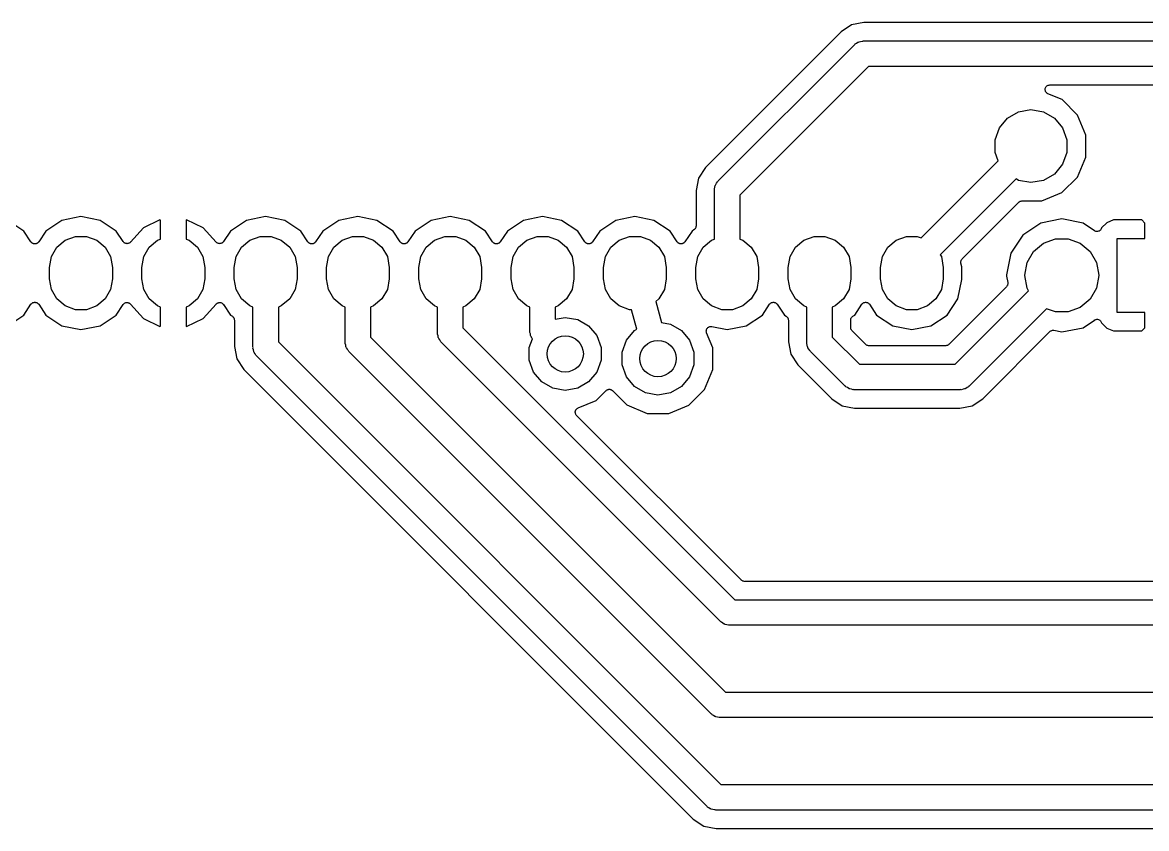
# Model space of a CAD drawing. Extents: x 1.5 to 87.9, y 2 to 70.8.
# Drawn here: x 33.12 to 64.05, y 30.79 to 52.95 of the extents above; entities that cross this region are included whole.
import ezdxf

# ---------------------------------------------------------------- set-up
doc = ezdxf.new("R2010")
doc.units = 0
doc.header["$MEASUREMENT"] = 0
doc.layers.add('BLACK', color=7, linetype='CONTINUOUS')

msp = doc.modelspace()

# ---------------------------------------------------------------- linework, layer by layer
at = {"layer": 'Black'}
for p, q in [((55.9336, 52.8858), (55.6455, 52.6933)), ((56.2735, 52.9534), (55.9336, 52.8858)), ((64.235, 52.9534), (56.2735, 52.9534)), ((55.6455, 52.6933), (51.9166, 48.9644)), ((52.267, 48.5964), (56.0135, 52.3429)), ((56.0135, 52.3429), (56.0261, 52.3517)), ((56.0261, 52.3517), (56.036, 52.3635)), ((56.036, 52.3635), (56.0756, 52.3864)), ((56.0756, 52.3864), (56.1131, 52.4126)), ((56.1131, 52.4126), (56.128, 52.4166)), ((56.128, 52.4166), (56.1413, 52.4243)), ((56.1413, 52.4243), (56.1863, 52.4322)), ((56.1863, 52.4322), (56.2305, 52.4441)), ((56.2305, 52.4441), (56.2458, 52.4427)), ((56.2458, 52.4427), (56.261, 52.4454)), ((56.261, 52.4454), (64.498, 52.4454)), ((56.406, 51.7454), (52.8645, 48.2039)), ((64.643, 51.7454), (56.406, 51.7454)), ((61.2625, 51.0939), (61.2633, 51.1132)), ((61.2633, 51.0912), (61.2625, 51.0939)), ((61.2633, 51.1325), (61.2643, 51.1351)), ((61.2633, 51.1132), (61.2633, 51.1325)), ((61.2633, 51.0883), (61.2633, 51.0912)), ((61.2699, 51.0702), (61.2633, 51.0883)), ((61.2643, 51.1351), (61.2644, 51.138)), ((61.2644, 51.138), (61.2718, 51.1558)), ((61.2757, 51.0519), (61.2699, 51.0702)), ((61.2718, 51.1558), (61.2784, 51.1739)), ((61.2774, 51.0496), (61.2757, 51.0519)), ((61.2784, 51.0469), (61.2774, 51.0496)), ((61.2784, 51.1739), (61.2802, 51.1761)), ((61.2908, 51.0321), (61.2784, 51.0469)), ((61.2802, 51.1761), (61.2813, 51.1787)), ((61.2813, 51.1787), (61.2944, 51.1929)), ((61.3025, 51.0168), (61.2908, 51.0321)), ((61.2944, 51.1929), (61.3068, 51.2077)), ((61.3068, 51.2077), (61.3092, 51.2091)), ((61.3092, 51.2091), (61.3112, 51.2112)), ((61.3112, 51.2112), (61.3283, 51.2201)), ((61.3283, 51.2201), (61.345, 51.2297)), ((61.345, 51.2297), (61.3478, 51.2302)), ((61.3478, 51.2302), (61.3503, 51.2316)), ((61.3503, 51.2316), (61.3694, 51.2341)), ((61.3694, 51.2341), (61.3884, 51.2374)), ((61.3884, 51.2374), (64.6305, 51.2374)), ((61.3049, 51.0153), (61.3025, 51.0168)), ((61.3068, 51.0131), (61.3049, 51.0153)), ((61.3235, 51.0035), (61.3068, 51.0131)), ((61.3397, 50.9931), (61.3235, 51.0035)), ((61.7261, 50.8326), (61.3397, 50.9931)), ((62.1498, 50.4082), (61.7261, 50.8326)), ((60.2262, 50.324), (60.5279, 50.4982)), ((60.5279, 50.4982), (60.8711, 50.5587)), ((60.8711, 50.5587), (61.2143, 50.4982)), ((61.2143, 50.4982), (61.516, 50.324)), ((60.0022, 50.0571), (60.2262, 50.324)), ((61.516, 50.324), (61.74, 50.0571)), ((62.3789, 49.8539), (62.1498, 50.4082)), ((59.883, 49.7296), (60.0022, 50.0571)), ((61.74, 50.0571), (61.8592, 49.7296)), ((62.3783, 49.2542), (62.3789, 49.8539)), ((59.883, 49.3812), (59.883, 49.7296)), ((61.8592, 49.7296), (61.8592, 49.3812)), ((59.9681, 49.1474), (59.883, 49.3812)), ((61.8592, 49.3812), (61.74, 49.0537)), ((62.1483, 48.7004), (62.3783, 49.2542)), ((51.9166, 48.9644), (51.7241, 48.6763)), ((57.8514, 47.0307), (59.9681, 49.1474)), ((61.74, 49.0537), (61.516, 48.7868)), ((51.7241, 48.6763), (51.6565, 48.3364)), ((52.2235, 48.5343), (52.2464, 48.5739)), ((52.2464, 48.5739), (52.2582, 48.5838)), ((52.2582, 48.5838), (52.267, 48.5964)), ((60.4616, 48.6509), (58.3764, 46.5658)), ((60.5279, 48.6126), (60.4616, 48.6509)), ((60.8711, 48.5521), (60.5279, 48.6126)), ((61.2143, 48.6126), (60.8711, 48.5521)), ((61.516, 48.7868), (61.2143, 48.6126)), ((61.7239, 48.2767), (62.1483, 48.7004)), ((51.6565, 48.3364), (51.6565, 47.3572)), ((52.1645, 48.3489), (52.1672, 48.3641)), ((52.1645, 46.9969), (52.1645, 48.3489)), ((52.1658, 48.3794), (52.1777, 48.4236)), ((52.1672, 48.3641), (52.1658, 48.3794)), ((52.1777, 48.4236), (52.1856, 48.4686)), ((52.1856, 48.4686), (52.1933, 48.4819)), ((52.1933, 48.4819), (52.1973, 48.4968)), ((52.1973, 48.4968), (52.2235, 48.5343)), ((61.1696, 48.0476), (61.7239, 48.2767)), ((52.8645, 48.2039), (52.8645, 46.9969)), ((58.9806, 46.4515), (60.54, 48.0109)), ((60.54, 48.0109), (60.5446, 48.0142)), ((60.5446, 48.0142), (60.5483, 48.0185)), ((60.5483, 48.0185), (60.5626, 48.0267)), ((60.5626, 48.0267), (60.5761, 48.0362)), ((60.5761, 48.0362), (60.5816, 48.0377)), ((60.5816, 48.0377), (60.5865, 48.0405)), ((60.5865, 48.0405), (60.6028, 48.0434)), ((60.6028, 48.0434), (60.6187, 48.0476)), ((60.6187, 48.0476), (60.6244, 48.0471)), ((60.6244, 48.0471), (60.6299, 48.0481)), ((60.6299, 48.0481), (61.1696, 48.0476)), ((33.1626, 47.2158), (32.7184, 47.5125)), ((34.2106, 47.5125), (33.7664, 47.2158)), ((34.7345, 47.6168), (34.2106, 47.5125)), ((35.2584, 47.5125), (34.7345, 47.6168)), ((35.7026, 47.2158), (35.2584, 47.5125)), ((36.9083, 47.5308), (36.4503, 47.3102)), ((36.9245, 47.5223), (36.9083, 47.5308)), ((36.9245, 46.9969), (36.9245, 47.5223)), ((37.6407, 47.5308), (37.6245, 47.5223)), ((37.6245, 47.5223), (37.6245, 46.9969)), ((38.0987, 47.3102), (37.6407, 47.5308)), ((39.2906, 47.5125), (38.8464, 47.2158)), ((39.8145, 47.6168), (39.2906, 47.5125)), ((40.3384, 47.5125), (39.8145, 47.6168)), ((40.7826, 47.2158), (40.3384, 47.5125)), ((41.8306, 47.5125), (41.3864, 47.2158)), ((42.3545, 47.6168), (41.8306, 47.5125)), ((42.8784, 47.5125), (42.3545, 47.6168)), ((43.3226, 47.2158), (42.8784, 47.5125)), ((44.3706, 47.5125), (43.9264, 47.2158)), ((44.8945, 47.6168), (44.3706, 47.5125)), ((45.4184, 47.5125), (44.8945, 47.6168)), ((45.8626, 47.2158), (45.4184, 47.5125)), ((46.9106, 47.5125), (46.4664, 47.2158)), ((47.4345, 47.6168), (46.9106, 47.5125)), ((47.9584, 47.5125), (47.4345, 47.6168)), ((48.4026, 47.2158), (47.9584, 47.5125)), ((49.4506, 47.5125), (49.0064, 47.2158)), ((49.9745, 47.6168), (49.4506, 47.5125)), ((50.4984, 47.5125), (49.9745, 47.6168)), ((50.9426, 47.2158), (50.4984, 47.5125)), ((51.6514, 47.3217), (51.6496, 47.3179)), ((51.6534, 47.3395), (51.6514, 47.3217)), ((51.6565, 47.3572), (51.6534, 47.3395)), ((61.1397, 47.4374), (60.6461, 47.1076)), ((61.722, 47.5533), (61.1397, 47.4374)), ((62.3043, 47.4374), (61.722, 47.5533)), ((62.6194, 47.2268), (62.3043, 47.4374)), ((62.9582, 47.4461), (62.8153, 47.3032)), ((63.145, 47.5234), (62.9582, 47.4461)), ((63.9236, 47.5234), (63.145, 47.5234)), ((64.008, 47.439), (63.9236, 47.5234)), ((64.008, 47.0154), (64.008, 47.439)), ((33.3589, 46.922), (33.1626, 47.2158)), ((33.7664, 47.2158), (33.5701, 46.922)), ((34.3027, 46.9671), (34.5845, 47.0697)), ((34.5845, 47.0697), (34.8845, 47.0697)), ((34.8845, 47.0697), (35.1663, 46.9671)), ((35.8954, 46.9273), (35.7026, 47.2158)), ((36.4503, 47.3102), (36.0957, 46.9132)), ((38.4533, 46.9132), (38.0987, 47.3102)), ((38.8464, 47.2158), (38.6536, 46.9273)), ((39.3827, 46.9671), (39.6645, 47.0697)), ((39.6645, 47.0697), (39.9645, 47.0697)), ((39.9645, 47.0697), (40.2463, 46.9671)), ((40.9789, 46.922), (40.7826, 47.2158)), ((41.3864, 47.2158), (41.1901, 46.922)), ((41.9227, 46.9671), (42.2045, 47.0697)), ((42.2045, 47.0697), (42.5045, 47.0697)), ((42.5045, 47.0697), (42.7863, 46.9671)), ((43.5189, 46.922), (43.3226, 47.2158)), ((43.9264, 47.2158), (43.7301, 46.922)), ((44.4627, 46.9671), (44.7445, 47.0697)), ((44.7445, 47.0697), (45.0445, 47.0697)), ((45.0445, 47.0697), (45.3263, 46.9671)), ((46.0589, 46.922), (45.8626, 47.2158)), ((46.4664, 47.2158), (46.2701, 46.922)), ((47.0027, 46.9671), (47.2845, 47.0697)), ((47.2845, 47.0697), (47.5845, 47.0697)), ((47.5845, 47.0697), (47.8663, 46.9671)), ((48.5989, 46.922), (48.4026, 47.2158)), ((49.0064, 47.2158), (48.8101, 46.922)), ((49.5427, 46.9671), (49.8245, 47.0697)), ((49.8245, 47.0697), (50.1245, 47.0697)), ((50.1245, 47.0697), (50.4063, 46.9671)), ((51.1389, 46.922), (50.9426, 47.2158)), ((51.5464, 47.2158), (51.3501, 46.922)), ((51.6001, 47.2516), (51.5464, 47.2158)), ((51.613, 47.264), (51.6001, 47.2516)), ((51.6268, 47.2756), (51.613, 47.264)), ((51.6289, 47.2792), (51.6268, 47.2756)), ((51.6319, 47.2821), (51.6289, 47.2792)), ((51.6399, 47.2982), (51.6319, 47.2821)), ((51.6488, 47.3138), (51.6399, 47.2982)), ((51.6496, 47.3179), (51.6488, 47.3138)), ((54.6227, 46.9671), (54.9045, 47.0697)), ((54.9045, 47.0697), (55.2045, 47.0697)), ((55.2045, 47.0697), (55.4863, 46.9671)), ((57.1627, 46.9671), (57.4445, 47.0697)), ((57.4445, 47.0697), (57.7445, 47.0697)), ((57.7445, 47.0697), (57.8514, 47.0307)), ((60.6461, 47.1076), (60.3163, 46.614)), ((62.6207, 47.2263), (62.6194, 47.2268)), ((62.6218, 47.2253), (62.6207, 47.2263)), ((62.6409, 47.2174), (62.6218, 47.2253)), ((62.6598, 47.2091), (62.6409, 47.2174)), ((62.6612, 47.209), (62.6598, 47.2091)), ((62.6625, 47.2084), (62.6612, 47.209)), ((62.6832, 47.2075), (62.6625, 47.2084)), ((62.7038, 47.2062), (62.6832, 47.2075)), ((62.7052, 47.2066), (62.7038, 47.2062)), ((62.7066, 47.2065), (62.7052, 47.2066)), ((62.7263, 47.2127), (62.7066, 47.2065)), ((62.7462, 47.2185), (62.7263, 47.2127)), ((62.7473, 47.2194), (62.7462, 47.2185)), ((62.7486, 47.2198), (62.7473, 47.2194)), ((62.765, 47.2324), (62.7486, 47.2198)), ((62.7817, 47.2446), (62.765, 47.2324)), ((62.7825, 47.2458), (62.7817, 47.2446)), ((62.7836, 47.2466), (62.7825, 47.2458)), ((62.7947, 47.2641), (62.7836, 47.2466)), ((62.8062, 47.2813), (62.7947, 47.2641)), ((62.8066, 47.2827), (62.8062, 47.2813)), ((62.8073, 47.2838), (62.8066, 47.2827)), ((62.8153, 47.3032), (62.8073, 47.2838)), ((63.246, 44.9834), (63.246, 47.0154)), ((63.246, 47.0154), (64.008, 47.0154)), ((33.3685, 46.912), (33.3589, 46.922)), ((33.3767, 46.9008), (33.3685, 46.912)), ((33.3836, 46.8962), (33.3767, 46.9008)), ((33.3894, 46.8901), (33.3836, 46.8962)), ((33.4018, 46.884), (33.3894, 46.8901)), ((33.4134, 46.8763), (33.4018, 46.884)), ((33.4215, 46.8743), (33.4134, 46.8763)), ((33.429, 46.8706), (33.4215, 46.8743)), ((33.4427, 46.8691), (33.429, 46.8706)), ((33.4562, 46.8658), (33.4427, 46.8691)), ((33.4645, 46.8667), (33.4562, 46.8658)), ((33.4728, 46.8658), (33.4645, 46.8667)), ((33.4863, 46.8691), (33.4728, 46.8658)), ((33.5, 46.8706), (33.4863, 46.8691)), ((33.5075, 46.8743), (33.5, 46.8706)), ((33.5156, 46.8763), (33.5075, 46.8743)), ((33.5272, 46.884), (33.5156, 46.8763)), ((33.5396, 46.8901), (33.5272, 46.884)), ((33.5454, 46.8962), (33.5396, 46.8901)), ((33.5523, 46.9008), (33.5454, 46.8962)), ((33.5605, 46.912), (33.5523, 46.9008)), ((33.5701, 46.922), (33.5605, 46.912)), ((33.923, 46.5145), (34.0729, 46.7743)), ((34.0729, 46.7743), (34.3027, 46.9671)), ((35.1663, 46.9671), (35.3961, 46.7743)), ((35.3961, 46.7743), (35.546, 46.5145)), ((35.8988, 46.9237), (35.8954, 46.9273)), ((35.9012, 46.9193), (35.8988, 46.9237)), ((35.914, 46.9078), (35.9012, 46.9193)), ((35.9259, 46.8954), (35.914, 46.9078)), ((35.9303, 46.8932), (35.9259, 46.8954)), ((35.9341, 46.8899), (35.9303, 46.8932)), ((35.95, 46.8835), (35.9341, 46.8899)), ((35.9654, 46.8759), (35.95, 46.8835)), ((35.9704, 46.8754), (35.9654, 46.8759)), ((35.975, 46.8735), (35.9704, 46.8754)), ((35.9922, 46.873), (35.975, 46.8735)), ((36.0093, 46.8711), (35.9922, 46.873)), ((36.0141, 46.8723), (36.0093, 46.8711)), ((36.0191, 46.8721), (36.0141, 46.8723)), ((36.0354, 46.8775), (36.0191, 46.8721)), ((36.0521, 46.8816), (36.0354, 46.8775)), ((36.0563, 46.8844), (36.0521, 46.8816)), ((36.061, 46.8859), (36.0563, 46.8844)), ((36.0745, 46.8965), (36.061, 46.8859)), ((36.0888, 46.9061), (36.0745, 46.8965)), ((36.0917, 46.9101), (36.0888, 46.9061)), ((36.0957, 46.9132), (36.0917, 46.9101)), ((36.463, 46.5145), (36.6129, 46.7743)), ((36.6129, 46.7743), (36.8427, 46.9671)), ((36.8427, 46.9671), (36.9245, 46.9969)), ((37.6245, 46.9969), (37.7063, 46.9671)), ((37.7063, 46.9671), (37.9361, 46.7743)), ((37.9361, 46.7743), (38.086, 46.5145)), ((38.4573, 46.9101), (38.4533, 46.9132)), ((38.4602, 46.9061), (38.4573, 46.9101)), ((38.4745, 46.8965), (38.4602, 46.9061)), ((38.488, 46.8859), (38.4745, 46.8965)), ((38.4927, 46.8844), (38.488, 46.8859)), ((38.4969, 46.8816), (38.4927, 46.8844)), ((38.5136, 46.8775), (38.4969, 46.8816)), ((38.5299, 46.8721), (38.5136, 46.8775)), ((38.5349, 46.8723), (38.5299, 46.8721)), ((38.5397, 46.8711), (38.5349, 46.8723)), ((38.5568, 46.873), (38.5397, 46.8711)), ((38.574, 46.8735), (38.5568, 46.873)), ((38.5786, 46.8754), (38.574, 46.8735)), ((38.5836, 46.8759), (38.5786, 46.8754)), ((38.599, 46.8835), (38.5836, 46.8759)), ((38.6149, 46.8899), (38.599, 46.8835)), ((38.6187, 46.8932), (38.6149, 46.8899)), ((38.6231, 46.8954), (38.6187, 46.8932)), ((38.635, 46.9078), (38.6231, 46.8954)), ((38.6478, 46.9193), (38.635, 46.9078)), ((38.6502, 46.9237), (38.6478, 46.9193)), ((38.6536, 46.9273), (38.6502, 46.9237)), ((39.003, 46.5145), (39.1529, 46.7743)), ((39.1529, 46.7743), (39.3827, 46.9671)), ((40.2463, 46.9671), (40.4761, 46.7743)), ((40.4761, 46.7743), (40.626, 46.5145)), ((40.9885, 46.912), (40.9789, 46.922)), ((40.9967, 46.9008), (40.9885, 46.912)), ((41.0036, 46.8962), (40.9967, 46.9008)), ((41.0094, 46.8901), (41.0036, 46.8962)), ((41.0218, 46.884), (41.0094, 46.8901)), ((41.0333, 46.8763), (41.0218, 46.884)), ((41.0415, 46.8743), (41.0333, 46.8763)), ((41.049, 46.8706), (41.0415, 46.8743)), ((41.0627, 46.8691), (41.049, 46.8706)), ((41.0762, 46.8658), (41.0627, 46.8691)), ((41.0845, 46.8667), (41.0762, 46.8658)), ((41.0928, 46.8658), (41.0845, 46.8667)), ((41.1063, 46.8691), (41.0928, 46.8658)), ((41.12, 46.8706), (41.1063, 46.8691)), ((41.1275, 46.8743), (41.12, 46.8706)), ((41.1356, 46.8763), (41.1275, 46.8743)), ((41.1472, 46.884), (41.1356, 46.8763)), ((41.1596, 46.8901), (41.1472, 46.884)), ((41.1654, 46.8962), (41.1596, 46.8901)), ((41.1723, 46.9008), (41.1654, 46.8962)), ((41.1805, 46.912), (41.1723, 46.9008)), ((41.1901, 46.922), (41.1805, 46.912)), ((41.543, 46.5145), (41.6929, 46.7743)), ((41.6929, 46.7743), (41.9227, 46.9671)), ((42.7863, 46.9671), (43.0161, 46.7743)), ((43.0161, 46.7743), (43.166, 46.5145)), ((43.5285, 46.912), (43.5189, 46.922)), ((43.5367, 46.9008), (43.5285, 46.912)), ((43.5436, 46.8962), (43.5367, 46.9008)), ((43.5494, 46.8901), (43.5436, 46.8962)), ((43.5618, 46.884), (43.5494, 46.8901)), ((43.5733, 46.8763), (43.5618, 46.884)), ((43.5815, 46.8743), (43.5733, 46.8763)), ((43.589, 46.8706), (43.5815, 46.8743)), ((43.6027, 46.8691), (43.589, 46.8706)), ((43.6162, 46.8658), (43.6027, 46.8691)), ((43.6245, 46.8667), (43.6162, 46.8658)), ((43.6328, 46.8658), (43.6245, 46.8667)), ((43.6463, 46.8691), (43.6328, 46.8658)), ((43.66, 46.8706), (43.6463, 46.8691)), ((43.6675, 46.8743), (43.66, 46.8706)), ((43.6756, 46.8763), (43.6675, 46.8743)), ((43.6872, 46.884), (43.6756, 46.8763)), ((43.6996, 46.8901), (43.6872, 46.884)), ((43.7054, 46.8962), (43.6996, 46.8901)), ((43.7123, 46.9008), (43.7054, 46.8962)), ((43.7205, 46.912), (43.7123, 46.9008)), ((43.7301, 46.922), (43.7205, 46.912)), ((44.083, 46.5145), (44.2329, 46.7743)), ((44.2329, 46.7743), (44.4627, 46.9671)), ((45.3263, 46.9671), (45.5561, 46.7743)), ((45.5561, 46.7743), (45.706, 46.5145)), ((46.0685, 46.912), (46.0589, 46.922)), ((46.0767, 46.9008), (46.0685, 46.912)), ((46.0836, 46.8962), (46.0767, 46.9008)), ((46.0894, 46.8901), (46.0836, 46.8962)), ((46.1018, 46.884), (46.0894, 46.8901)), ((46.1133, 46.8763), (46.1018, 46.884)), ((46.1215, 46.8743), (46.1133, 46.8763)), ((46.129, 46.8706), (46.1215, 46.8743)), ((46.1427, 46.8691), (46.129, 46.8706)), ((46.1562, 46.8658), (46.1427, 46.8691)), ((46.1645, 46.8667), (46.1562, 46.8658)), ((46.1728, 46.8658), (46.1645, 46.8667)), ((46.1863, 46.8691), (46.1728, 46.8658)), ((46.2, 46.8706), (46.1863, 46.8691)), ((46.2075, 46.8743), (46.2, 46.8706)), ((46.2156, 46.8763), (46.2075, 46.8743)), ((46.2272, 46.884), (46.2156, 46.8763)), ((46.2396, 46.8901), (46.2272, 46.884)), ((46.2454, 46.8962), (46.2396, 46.8901)), ((46.2523, 46.9008), (46.2454, 46.8962)), ((46.2605, 46.912), (46.2523, 46.9008)), ((46.2701, 46.922), (46.2605, 46.912)), ((46.623, 46.5145), (46.7729, 46.7743)), ((46.7729, 46.7743), (47.0027, 46.9671)), ((47.8663, 46.9671), (48.0961, 46.7743)), ((48.0961, 46.7743), (48.246, 46.5145)), ((48.6085, 46.912), (48.5989, 46.922)), ((48.6167, 46.9008), (48.6085, 46.912)), ((48.6236, 46.8962), (48.6167, 46.9008)), ((48.6294, 46.8901), (48.6236, 46.8962)), ((48.6418, 46.884), (48.6294, 46.8901)), ((48.6533, 46.8763), (48.6418, 46.884)), ((48.6615, 46.8743), (48.6533, 46.8763)), ((48.669, 46.8706), (48.6615, 46.8743)), ((48.6827, 46.8691), (48.669, 46.8706)), ((48.6962, 46.8658), (48.6827, 46.8691)), ((48.7045, 46.8667), (48.6962, 46.8658)), ((48.7128, 46.8658), (48.7045, 46.8667)), ((48.7263, 46.8691), (48.7128, 46.8658)), ((48.74, 46.8706), (48.7263, 46.8691)), ((48.7475, 46.8743), (48.74, 46.8706)), ((48.7556, 46.8763), (48.7475, 46.8743)), ((48.7672, 46.884), (48.7556, 46.8763)), ((48.7796, 46.8901), (48.7672, 46.884)), ((48.7854, 46.8962), (48.7796, 46.8901)), ((48.7923, 46.9008), (48.7854, 46.8962)), ((48.8005, 46.912), (48.7923, 46.9008)), ((48.8101, 46.922), (48.8005, 46.912)), ((49.163, 46.5145), (49.3129, 46.7743)), ((49.3129, 46.7743), (49.5427, 46.9671)), ((50.4063, 46.9671), (50.6361, 46.7743)), ((50.6361, 46.7743), (50.786, 46.5145)), ((51.1485, 46.912), (51.1389, 46.922)), ((51.1567, 46.9008), (51.1485, 46.912)), ((51.1636, 46.8962), (51.1567, 46.9008)), ((51.1694, 46.8901), (51.1636, 46.8962)), ((51.1818, 46.884), (51.1694, 46.8901)), ((51.1933, 46.8763), (51.1818, 46.884)), ((51.2015, 46.8743), (51.1933, 46.8763)), ((51.209, 46.8706), (51.2015, 46.8743)), ((51.2227, 46.8691), (51.209, 46.8706)), ((51.2362, 46.8658), (51.2227, 46.8691)), ((51.2445, 46.8667), (51.2362, 46.8658)), ((51.2528, 46.8658), (51.2445, 46.8667)), ((51.2663, 46.8691), (51.2528, 46.8658)), ((51.28, 46.8706), (51.2663, 46.8691)), ((51.2875, 46.8743), (51.28, 46.8706)), ((51.2956, 46.8763), (51.2875, 46.8743)), ((51.3072, 46.884), (51.2956, 46.8763)), ((51.3196, 46.8901), (51.3072, 46.884)), ((51.3254, 46.8962), (51.3196, 46.8901)), ((51.3323, 46.9008), (51.3254, 46.8962)), ((51.3405, 46.912), (51.3323, 46.9008)), ((51.3501, 46.922), (51.3405, 46.912)), ((51.703, 46.5145), (51.8529, 46.7743)), ((51.8529, 46.7743), (52.0827, 46.9671)), ((52.0827, 46.9671), (52.1645, 46.9969)), ((52.8645, 46.9969), (52.9463, 46.9671)), ((52.9463, 46.9671), (53.1761, 46.7743)), ((53.1761, 46.7743), (53.326, 46.5145)), ((54.243, 46.5145), (54.3929, 46.7743)), ((54.3929, 46.7743), (54.6227, 46.9671)), ((55.4863, 46.9671), (55.7161, 46.7743)), ((55.7161, 46.7743), (55.866, 46.5145)), ((56.783, 46.5145), (56.9329, 46.7743)), ((56.9329, 46.7743), (57.1627, 46.9671)), ((60.9437, 46.6564), (61.214, 46.8832)), ((61.214, 46.8832), (61.5456, 47.0038)), ((61.5456, 47.0038), (61.8984, 47.0038)), ((61.8984, 47.0038), (62.23, 46.8832)), ((62.23, 46.8832), (62.5003, 46.6564)), ((33.8709, 46.2192), (33.923, 46.5145)), ((35.546, 46.5145), (35.5981, 46.2192)), ((36.4109, 46.2192), (36.463, 46.5145)), ((38.086, 46.5145), (38.1381, 46.2192)), ((38.9509, 46.2192), (39.003, 46.5145)), ((40.626, 46.5145), (40.6781, 46.2192)), ((41.4909, 46.2192), (41.543, 46.5145)), ((43.166, 46.5145), (43.2181, 46.2192)), ((44.0309, 46.2192), (44.083, 46.5145)), ((45.706, 46.5145), (45.7581, 46.2192)), ((46.5709, 46.2192), (46.623, 46.5145)), ((48.246, 46.5145), (48.2981, 46.2192)), ((49.1109, 46.2192), (49.163, 46.5145)), ((50.786, 46.5145), (50.8381, 46.2192)), ((51.6509, 46.2192), (51.703, 46.5145)), ((53.326, 46.5145), (53.3781, 46.2192)), ((54.1909, 46.2192), (54.243, 46.5145)), ((55.866, 46.5145), (55.9181, 46.2192)), ((56.7309, 46.2192), (56.783, 46.5145)), ((58.3764, 46.5658), (58.406, 46.5145)), ((58.406, 46.5145), (58.4581, 46.2192)), ((58.9449, 46.381), (58.9507, 46.398)), ((58.9507, 46.398), (58.9553, 46.4154)), ((58.9553, 46.4154), (58.9577, 46.4188)), ((58.9577, 46.4188), (58.9591, 46.4228)), ((58.9591, 46.4228), (58.9703, 46.4368)), ((58.9703, 46.4368), (58.9806, 46.4515)), ((60.3163, 46.614), (60.198, 46.0192)), ((60.7673, 46.3508), (60.9437, 46.6564)), ((62.5003, 46.6564), (62.6767, 46.3508)), ((33.8709, 45.9066), (33.8709, 46.2192)), ((35.5981, 46.2192), (35.5981, 45.9066)), ((36.4109, 45.9066), (36.4109, 46.2192)), ((38.1381, 46.2192), (38.1381, 45.9066)), ((38.9509, 45.9066), (38.9509, 46.2192)), ((40.6781, 46.2192), (40.6781, 45.9066)), ((41.4909, 45.9066), (41.4909, 46.2192)), ((43.2181, 46.2192), (43.2181, 45.9066)), ((44.0309, 45.9066), (44.0309, 46.2192)), ((45.7581, 46.2192), (45.7581, 45.9066)), ((46.5709, 45.9066), (46.5709, 46.2192)), ((48.2981, 46.2192), (48.2981, 45.9066)), ((49.1109, 45.9066), (49.1109, 46.2192)), ((50.8381, 46.2192), (50.8381, 45.9066)), ((51.6509, 45.9066), (51.6509, 46.2192)), ((53.3781, 46.2192), (53.3781, 45.9066)), ((54.1909, 45.9066), (54.1909, 46.2192)), ((55.9181, 46.2192), (55.9181, 45.9066)), ((56.7309, 45.9066), (56.7309, 46.2192)), ((58.4581, 46.2192), (58.4581, 45.9066)), ((58.9439, 46.3728), (58.945, 46.3768)), ((58.9455, 46.3549), (58.9439, 46.3728)), ((58.945, 46.3768), (58.9449, 46.381)), ((58.9459, 46.3369), (58.9455, 46.3549)), ((58.9661, 46.2351), (58.9459, 46.3369)), ((58.9661, 45.8907), (58.9661, 46.2351)), ((60.706, 46.0033), (60.7673, 46.3508)), ((62.6767, 46.3508), (62.738, 46.0033)), ((33.923, 45.6112), (33.8709, 45.9066)), ((35.5981, 45.9066), (35.546, 45.6112)), ((36.463, 45.6112), (36.4109, 45.9066)), ((38.1381, 45.9066), (38.086, 45.6112)), ((39.003, 45.6112), (38.9509, 45.9066)), ((40.6781, 45.9066), (40.626, 45.6112)), ((41.543, 45.6112), (41.4909, 45.9066)), ((43.2181, 45.9066), (43.166, 45.6112)), ((44.083, 45.6112), (44.0309, 45.9066)), ((45.7581, 45.9066), (45.706, 45.6112)), ((46.623, 45.6112), (46.5709, 45.9066)), ((48.2981, 45.9066), (48.246, 45.6112)), ((49.163, 45.6112), (49.1109, 45.9066)), ((50.8381, 45.9066), (50.786, 45.6112)), ((51.703, 45.6112), (51.6509, 45.9066)), ((53.3781, 45.9066), (53.326, 45.6112)), ((54.243, 45.6112), (54.1909, 45.9066)), ((55.9181, 45.9066), (55.866, 45.6112)), ((56.783, 45.6112), (56.7309, 45.9066)), ((58.4581, 45.9066), (58.406, 45.6112)), ((58.8594, 45.3542), (58.9661, 45.8907)), ((60.198, 46.0192), (60.198, 45.9796)), ((60.198, 45.9796), (60.233, 45.8036)), ((60.233, 45.8036), (60.2334, 45.7857)), ((60.2334, 45.7857), (60.235, 45.7678)), ((60.706, 45.9955), (60.706, 46.0033)), ((60.7673, 45.648), (60.706, 45.9955)), ((62.738, 45.9955), (62.6767, 45.648)), ((62.738, 46.0033), (62.738, 45.9955)), ((34.0729, 45.3515), (33.923, 45.6112)), ((35.546, 45.6112), (35.3961, 45.3515)), ((36.6129, 45.3515), (36.463, 45.6112)), ((38.086, 45.6112), (37.9361, 45.3515)), ((39.1529, 45.3515), (39.003, 45.6112)), ((40.626, 45.6112), (40.4761, 45.3515)), ((41.6929, 45.3515), (41.543, 45.6112)), ((43.166, 45.6112), (43.0161, 45.3515)), ((44.2329, 45.3515), (44.083, 45.6112)), ((45.706, 45.6112), (45.5561, 45.3515)), ((46.7729, 45.3515), (46.623, 45.6112)), ((48.246, 45.6112), (48.0961, 45.3515)), ((49.3129, 45.3515), (49.163, 45.6112)), ((50.786, 45.6112), (50.6361, 45.3515)), ((51.8529, 45.3515), (51.703, 45.6112)), ((53.326, 45.6112), (53.1761, 45.3515)), ((54.3929, 45.3515), (54.243, 45.6112)), ((55.866, 45.6112), (55.7161, 45.3515)), ((56.9329, 45.3515), (56.783, 45.6112)), ((58.406, 45.6112), (58.2561, 45.3515)), ((60.1982, 45.689), (58.6098, 44.1006)), ((58.783, 43.5554), (60.8069, 45.5793)), ((60.2085, 45.7038), (60.1982, 45.689)), ((60.2198, 45.7178), (60.2085, 45.7038)), ((60.2211, 45.7217), (60.2198, 45.7178)), ((60.2235, 45.7252), (60.2211, 45.7217)), ((60.2282, 45.7425), (60.2235, 45.7252)), ((60.234, 45.7595), (60.2282, 45.7425)), ((60.235, 45.7678), (60.2339, 45.7637)), ((60.2339, 45.7637), (60.234, 45.7595)), ((60.8069, 45.5793), (60.7673, 45.648)), ((62.6767, 45.648), (62.5003, 45.3424)), ((33.1626, 44.91), (33.3589, 45.2038)), ((33.3589, 45.2038), (33.3685, 45.2138)), ((33.3685, 45.2138), (33.3767, 45.225)), ((33.3767, 45.225), (33.3836, 45.2297)), ((33.3836, 45.2297), (33.3894, 45.2357)), ((33.3894, 45.2357), (33.4018, 45.2418)), ((33.4018, 45.2418), (33.4134, 45.2495)), ((33.4134, 45.2495), (33.4215, 45.2515)), ((33.4215, 45.2515), (33.429, 45.2552)), ((33.429, 45.2552), (33.4427, 45.2567)), ((33.4427, 45.2567), (33.4562, 45.26)), ((33.4562, 45.26), (33.4645, 45.2591)), ((33.4645, 45.2591), (33.4728, 45.26)), ((33.4728, 45.26), (33.4863, 45.2567)), ((33.4863, 45.2567), (33.5, 45.2552)), ((33.5, 45.2552), (33.5075, 45.2515)), ((33.5075, 45.2515), (33.5156, 45.2495)), ((33.5156, 45.2495), (33.5272, 45.2418)), ((33.5272, 45.2418), (33.5396, 45.2357)), ((33.5396, 45.2357), (33.5454, 45.2297)), ((33.5454, 45.2297), (33.5523, 45.225)), ((33.5523, 45.225), (33.5605, 45.2138)), ((33.5605, 45.2138), (33.5701, 45.2038)), ((33.5701, 45.2038), (33.7664, 44.91)), ((34.3027, 45.1587), (34.0729, 45.3515)), ((34.5845, 45.0561), (34.3027, 45.1587)), ((35.1663, 45.1587), (34.8845, 45.0561)), ((35.3961, 45.3515), (35.1663, 45.1587)), ((35.7026, 44.91), (35.8954, 45.1985)), ((35.8954, 45.1985), (35.8988, 45.2021)), ((35.8988, 45.2021), (35.9012, 45.2065)), ((35.9012, 45.2065), (35.914, 45.218)), ((35.914, 45.218), (35.9259, 45.2304)), ((35.9259, 45.2304), (35.9303, 45.2326)), ((35.9303, 45.2326), (35.9341, 45.2359)), ((35.9341, 45.2359), (35.95, 45.2423)), ((35.95, 45.2423), (35.9654, 45.2499)), ((35.9654, 45.2499), (35.9704, 45.2504)), ((35.9704, 45.2504), (35.975, 45.2523)), ((35.975, 45.2523), (35.9922, 45.2528)), ((35.9922, 45.2528), (36.0093, 45.2547)), ((36.0093, 45.2547), (36.0141, 45.2535)), ((36.0141, 45.2535), (36.0191, 45.2537)), ((36.0191, 45.2537), (36.0354, 45.2483)), ((36.0354, 45.2483), (36.0521, 45.2442)), ((36.0521, 45.2442), (36.0563, 45.2414)), ((36.0563, 45.2414), (36.061, 45.2399)), ((36.061, 45.2399), (36.0745, 45.2293)), ((36.0745, 45.2293), (36.0888, 45.2197)), ((36.0888, 45.2197), (36.0917, 45.2157)), ((36.0917, 45.2157), (36.0957, 45.2126)), ((36.0957, 45.2126), (36.4503, 44.8156)), ((36.8427, 45.1587), (36.6129, 45.3515)), ((36.9245, 45.1289), (36.8427, 45.1587)), ((37.7063, 45.1587), (37.6245, 45.1289)), ((37.9361, 45.3515), (37.7063, 45.1587)), ((38.0987, 44.8156), (38.4533, 45.2126)), ((38.4533, 45.2126), (38.4573, 45.2157)), ((38.4573, 45.2157), (38.4602, 45.2197)), ((38.4602, 45.2197), (38.4745, 45.2293)), ((38.4745, 45.2293), (38.488, 45.2399)), ((38.488, 45.2399), (38.4927, 45.2414)), ((38.4927, 45.2414), (38.4969, 45.2442)), ((38.4969, 45.2442), (38.5136, 45.2483)), ((38.5136, 45.2483), (38.5299, 45.2537)), ((38.5299, 45.2537), (38.5349, 45.2535)), ((38.5349, 45.2535), (38.5397, 45.2547)), ((38.5397, 45.2547), (38.5568, 45.2528)), ((38.5568, 45.2528), (38.574, 45.2523)), ((38.574, 45.2523), (38.5786, 45.2504)), ((38.5786, 45.2504), (38.5836, 45.2499)), ((38.5836, 45.2499), (38.599, 45.2423)), ((38.599, 45.2423), (38.6149, 45.2359)), ((38.6149, 45.2359), (38.6186, 45.2326)), ((38.6186, 45.2326), (38.6231, 45.2304)), ((38.6231, 45.2304), (38.635, 45.218)), ((38.635, 45.218), (38.6478, 45.2065)), ((38.6478, 45.2065), (38.6502, 45.2021)), ((38.6502, 45.2021), (38.6536, 45.1985)), ((38.6536, 45.1985), (38.8464, 44.91)), ((39.3827, 45.1587), (39.1529, 45.3515)), ((39.4645, 45.1289), (39.3827, 45.1587)), ((40.2463, 45.1587), (40.1645, 45.1289)), ((40.4761, 45.3515), (40.2463, 45.1587)), ((41.9227, 45.1587), (41.6929, 45.3515)), ((42.0045, 45.1289), (41.9227, 45.1587)), ((42.7863, 45.1587), (42.7045, 45.1289)), ((43.0161, 45.3515), (42.7863, 45.1587)), ((44.4627, 45.1587), (44.2329, 45.3515)), ((44.5445, 45.1289), (44.4627, 45.1587)), ((45.3263, 45.1587), (45.2445, 45.1289)), ((45.5561, 45.3515), (45.3263, 45.1587)), ((47.0027, 45.1587), (46.7729, 45.3515)), ((47.0845, 45.1289), (47.0027, 45.1587)), ((47.8663, 45.1587), (47.7845, 45.1289)), ((48.0961, 45.3515), (47.8663, 45.1587)), ((49.5427, 45.1587), (49.3129, 45.3515)), ((49.8245, 45.0561), (49.5427, 45.1587)), ((50.6361, 45.3515), (50.5491, 45.2785)), ((50.5491, 45.2785), (50.7053, 44.7003)), ((52.0827, 45.1587), (51.8529, 45.3515)), ((52.3645, 45.0561), (52.0827, 45.1587)), ((52.9463, 45.1587), (52.6645, 45.0561)), ((53.1761, 45.3515), (52.9463, 45.1587)), ((53.4826, 44.91), (53.6789, 45.2038)), ((53.6789, 45.2038), (53.6885, 45.2138)), ((53.6885, 45.2138), (53.6967, 45.225)), ((53.6967, 45.225), (53.7036, 45.2297)), ((53.7036, 45.2297), (53.7094, 45.2357)), ((53.7094, 45.2357), (53.7218, 45.2418)), ((53.7218, 45.2418), (53.7334, 45.2495)), ((53.7334, 45.2495), (53.7415, 45.2515)), ((53.7415, 45.2515), (53.749, 45.2552)), ((53.749, 45.2552), (53.7627, 45.2567)), ((53.7627, 45.2567), (53.7762, 45.26)), ((53.7762, 45.26), (53.7845, 45.2591)), ((53.7845, 45.2591), (53.7928, 45.26)), ((53.7928, 45.26), (53.8063, 45.2567)), ((53.8063, 45.2567), (53.82, 45.2552)), ((53.82, 45.2552), (53.8275, 45.2515)), ((53.8275, 45.2515), (53.8356, 45.2495)), ((53.8356, 45.2495), (53.8472, 45.2418)), ((53.8472, 45.2418), (53.8596, 45.2357)), ((53.8596, 45.2357), (53.8654, 45.2297)), ((53.8654, 45.2297), (53.8723, 45.225)), ((53.8723, 45.225), (53.8805, 45.2138)), ((53.8805, 45.2138), (53.8901, 45.2038)), ((53.8901, 45.2038), (54.0864, 44.91)), ((54.6227, 45.1587), (54.3929, 45.3515)), ((54.7045, 45.1289), (54.6227, 45.1587)), ((55.4863, 45.1587), (55.4045, 45.1289)), ((55.7161, 45.3515), (55.4863, 45.1587)), ((56.0226, 44.91), (56.2189, 45.2038)), ((56.2189, 45.2038), (56.2285, 45.2138)), ((56.2285, 45.2138), (56.2367, 45.225)), ((56.2367, 45.225), (56.2436, 45.2297)), ((56.2436, 45.2297), (56.2494, 45.2357)), ((56.2494, 45.2357), (56.2618, 45.2418)), ((56.2618, 45.2418), (56.2734, 45.2495)), ((56.2734, 45.2495), (56.2815, 45.2515)), ((56.2815, 45.2515), (56.289, 45.2552)), ((56.289, 45.2552), (56.3027, 45.2567)), ((56.3027, 45.2567), (56.3162, 45.26)), ((56.3162, 45.26), (56.3245, 45.2591)), ((56.3245, 45.2591), (56.3328, 45.26)), ((56.3328, 45.26), (56.3463, 45.2567)), ((56.3463, 45.2567), (56.36, 45.2552)), ((56.36, 45.2552), (56.3675, 45.2515)), ((56.3675, 45.2515), (56.3756, 45.2495)), ((56.3756, 45.2495), (56.3872, 45.2418)), ((56.3872, 45.2418), (56.3996, 45.2357)), ((56.3996, 45.2357), (56.4054, 45.2297)), ((56.4054, 45.2297), (56.4123, 45.225)), ((56.4123, 45.225), (56.4205, 45.2138)), ((56.4205, 45.2138), (56.4301, 45.2038)), ((56.4301, 45.2038), (56.6264, 44.91)), ((57.1627, 45.1587), (56.9329, 45.3515)), ((57.4445, 45.0561), (57.1627, 45.1587)), ((58.0263, 45.1587), (57.7445, 45.0561)), ((58.2561, 45.3515), (58.0263, 45.1587)), ((58.5626, 44.91), (58.8594, 45.3542)), ((62.5003, 45.3424), (62.23, 45.1156)), ((32.7184, 44.6133), (33.1626, 44.91)), ((33.7664, 44.91), (34.2106, 44.6133)), ((34.8845, 45.0561), (34.5845, 45.0561)), ((35.2584, 44.6133), (35.7026, 44.91)), ((36.9245, 44.6035), (36.9245, 45.1289)), ((37.6245, 45.1289), (37.6245, 44.6035)), ((38.8464, 44.91), (38.9001, 44.8742)), ((38.9001, 44.8742), (38.913, 44.8618)), ((38.913, 44.8618), (38.9268, 44.8502)), ((38.9268, 44.8502), (38.9289, 44.8466)), ((38.9289, 44.8466), (38.9319, 44.8437)), ((39.4645, 44.0309), (39.4645, 45.1289)), ((40.1645, 45.1289), (40.1645, 44.1759)), ((42.0045, 44.1579), (42.0045, 45.1289)), ((42.7045, 45.1289), (42.7045, 44.3029)), ((44.5445, 44.4119), (44.5445, 45.1289)), ((45.2445, 45.1289), (45.2445, 44.5569)), ((47.0845, 44.4627), (47.0845, 45.1289)), ((47.7845, 45.1289), (47.7845, 44.7962)), ((47.7845, 44.7962), (48.0568, 44.8442)), ((48.0568, 44.8442), (48.4001, 44.7837)), ((49.884, 45.0561), (49.8245, 45.0561)), ((50.029, 44.5198), (49.884, 45.0561)), ((52.6645, 45.0561), (52.3645, 45.0561)), ((53.0384, 44.6133), (53.4826, 44.91)), ((54.0864, 44.91), (54.1401, 44.8742)), ((54.1401, 44.8742), (54.153, 44.8618)), ((54.153, 44.8618), (54.1668, 44.8502)), ((54.1668, 44.8502), (54.1689, 44.8466)), ((54.1689, 44.8466), (54.1719, 44.8437)), ((54.7045, 44.1579), (54.7045, 45.1289)), ((55.4045, 45.1289), (55.4045, 44.3029)), ((55.9371, 44.8437), (55.9401, 44.8466)), ((55.9401, 44.8466), (55.9422, 44.8502)), ((55.9422, 44.8502), (55.956, 44.8618)), ((55.956, 44.8618), (55.9689, 44.8742)), ((55.9689, 44.8742), (56.0226, 44.91)), ((56.6264, 44.91), (57.0706, 44.6133)), ((57.7445, 45.0561), (57.4445, 45.0561)), ((58.1184, 44.6133), (58.5626, 44.91)), ((61.3014, 45.0838), (59.1755, 42.9579)), ((61.5456, 44.995), (61.3014, 45.0838)), ((61.8984, 44.995), (61.5456, 44.995)), ((62.23, 45.1156), (61.8984, 44.995)), ((64.008, 44.9834), (63.246, 44.9834)), ((64.008, 44.5598), (64.008, 44.9834)), ((34.2106, 44.6133), (34.7345, 44.509)), ((34.7345, 44.509), (35.2584, 44.6133)), ((36.4503, 44.8156), (36.9083, 44.595)), ((36.9083, 44.595), (36.9245, 44.6035)), ((37.6245, 44.6035), (37.6407, 44.595)), ((37.6407, 44.595), (38.0987, 44.8156)), ((38.9319, 44.8437), (38.9399, 44.8276)), ((38.9399, 44.8276), (38.9488, 44.812)), ((38.9488, 44.812), (38.9496, 44.8079)), ((38.9496, 44.8079), (38.9514, 44.8041)), ((38.9514, 44.8041), (38.9534, 44.7863)), ((38.9534, 44.7863), (38.9565, 44.7686)), ((38.9565, 44.7686), (38.9565, 44.0434)), ((45.2445, 44.5569), (52.723, 37.0784)), ((48.4001, 44.7837), (48.702, 44.6094)), ((48.702, 44.6094), (48.9261, 44.3423)), ((50.7053, 44.7003), (50.9528, 44.6567)), ((50.9528, 44.6567), (51.2547, 44.4824)), ((51.9575, 44.5301), (51.9658, 44.5461)), ((51.9658, 44.5461), (51.9689, 44.5489)), ((51.9689, 44.5489), (51.971, 44.5524)), ((51.971, 44.5524), (51.9851, 44.5637)), ((51.9851, 44.5637), (51.9984, 44.5758)), ((51.9984, 44.5758), (52.0022, 44.5774)), ((52.0022, 44.5774), (52.0054, 44.58)), ((52.0054, 44.58), (52.0225, 44.5858)), ((52.0225, 44.5858), (52.0391, 44.5927)), ((52.0391, 44.5927), (52.0433, 44.5929)), ((52.0433, 44.5929), (52.0472, 44.5942)), ((52.0472, 44.5942), (52.0652, 44.5938)), ((52.0652, 44.5938), (52.0832, 44.5946)), ((52.0832, 44.5946), (52.0871, 44.5933)), ((52.0871, 44.5933), (52.0913, 44.5932)), ((52.0913, 44.5932), (52.5145, 44.509)), ((52.5145, 44.509), (53.0384, 44.6133)), ((54.1719, 44.8437), (54.1799, 44.8276)), ((54.1799, 44.8276), (54.1888, 44.812)), ((54.1888, 44.812), (54.1896, 44.8079)), ((54.1896, 44.8079), (54.1914, 44.8041)), ((54.1914, 44.8041), (54.1934, 44.7863)), ((54.1934, 44.7863), (54.1965, 44.7686)), ((54.1965, 44.7686), (54.1965, 44.1704)), ((55.9125, 44.7686), (55.9156, 44.7863)), ((55.9125, 44.5659), (55.9125, 44.7686)), ((55.9135, 44.5604), (55.9125, 44.5659)), ((55.913, 44.5548), (55.9135, 44.5604)), ((55.9173, 44.5388), (55.913, 44.5548)), ((55.9156, 44.7863), (55.9176, 44.8041)), ((55.9202, 44.5225), (55.9173, 44.5388)), ((55.9176, 44.8041), (55.9194, 44.8079)), ((55.9194, 44.8079), (55.9202, 44.812)), ((55.9202, 44.812), (55.9291, 44.8276)), ((55.9291, 44.8276), (55.9371, 44.8437)), ((57.0706, 44.6133), (57.5945, 44.509)), ((57.5945, 44.509), (58.1184, 44.6133)), ((61.722, 44.4455), (62.3043, 44.5614)), ((62.3043, 44.5614), (62.6194, 44.772)), ((62.6194, 44.772), (62.6207, 44.7725)), ((62.6207, 44.7725), (62.6218, 44.7735)), ((62.6218, 44.7735), (62.6409, 44.7814)), ((62.6409, 44.7814), (62.6598, 44.7897)), ((62.6598, 44.7897), (62.6612, 44.7898)), ((62.6612, 44.7898), (62.6625, 44.7904)), ((62.6625, 44.7904), (62.6831, 44.7913)), ((62.6831, 44.7913), (62.7038, 44.7926)), ((62.7038, 44.7926), (62.7052, 44.7922)), ((62.7052, 44.7922), (62.7066, 44.7923)), ((62.7066, 44.7923), (62.7263, 44.7861)), ((62.7263, 44.7861), (62.7462, 44.7803)), ((62.7462, 44.7803), (62.7473, 44.7794)), ((62.7473, 44.7794), (62.7486, 44.779)), ((62.7486, 44.779), (62.765, 44.7664)), ((62.765, 44.7664), (62.7817, 44.7542)), ((62.7817, 44.7542), (62.7825, 44.753)), ((62.7825, 44.753), (62.7836, 44.7522)), ((62.7836, 44.7522), (62.7947, 44.7347)), ((62.7947, 44.7347), (62.8062, 44.7175)), ((62.8062, 44.7175), (62.8066, 44.7162)), ((62.8066, 44.7162), (62.8073, 44.715)), ((62.8073, 44.715), (62.8153, 44.6956)), ((62.8153, 44.6956), (62.9582, 44.5527)), ((62.9582, 44.5527), (63.145, 44.4754)), ((63.9236, 44.4754), (64.008, 44.5598)), ((42.7045, 44.3029), (52.469, 34.5384)), ((44.5472, 44.3967), (44.5445, 44.4119)), ((44.5458, 44.3814), (44.5472, 44.3967)), ((44.5577, 44.3372), (44.5458, 44.3814)), ((44.5656, 44.2922), (44.5577, 44.3372)), ((44.5733, 44.2789), (44.5656, 44.2922)), ((44.5773, 44.264), (44.5733, 44.2789)), ((44.6035, 44.2265), (44.5773, 44.264)), ((44.6264, 44.1869), (44.6035, 44.2265)), ((47.0682, 44.0147), (47.156, 44.2558)), ((47.0872, 44.4475), (47.0845, 44.4627)), ((47.0858, 44.4322), (47.0872, 44.4475)), ((47.0977, 44.388), (47.0858, 44.4322)), ((47.1056, 44.343), (47.0977, 44.388)), ((47.1133, 44.3297), (47.1056, 44.343)), ((47.1173, 44.3148), (47.1133, 44.3297)), ((47.1435, 44.2773), (47.1173, 44.3148)), ((47.156, 44.2558), (47.1435, 44.2773)), ((48.9261, 44.3423), (49.0454, 44.0147)), ((49.7402, 44.2153), (49.9643, 44.4824)), ((49.9643, 44.4824), (50.029, 44.5198)), ((51.2547, 44.4824), (51.4788, 44.2153)), ((51.9395, 44.4714), (51.943, 44.4891)), ((51.9402, 44.4673), (51.9395, 44.4714)), ((51.9396, 44.4632), (51.9402, 44.4673)), ((51.9435, 44.4456), (51.9396, 44.4632)), ((51.943, 44.4891), (51.9454, 44.507)), ((51.9462, 44.4278), (51.9435, 44.4456)), ((51.9454, 44.507), (51.9473, 44.5106)), ((51.9482, 44.4242), (51.9462, 44.4278)), ((51.9473, 44.5106), (51.9481, 44.5147)), ((51.9481, 44.5147), (51.9575, 44.5301)), ((51.9491, 44.4202), (51.9482, 44.4242)), ((52.1178, 44.012), (51.9491, 44.4202)), ((55.4045, 44.3029), (56.152, 43.5554)), ((55.923, 44.5176), (55.9202, 44.5225)), ((55.9244, 44.5122), (55.923, 44.5176)), ((55.9339, 44.4986), (55.9244, 44.5122)), ((55.9422, 44.4843), (55.9339, 44.4986)), ((55.9465, 44.4807), (55.9422, 44.4843)), ((55.9497, 44.4761), (55.9465, 44.4807)), ((56.3252, 44.1006), (55.9497, 44.4761)), ((59.5435, 42.6075), (61.39, 44.454)), ((61.39, 44.454), (61.4047, 44.4643)), ((61.4047, 44.4643), (61.4187, 44.4756)), ((61.4187, 44.4756), (61.4227, 44.4769)), ((61.4227, 44.4769), (61.4262, 44.4793)), ((61.4262, 44.4793), (61.4435, 44.484)), ((61.4435, 44.484), (61.4605, 44.4897)), ((61.4605, 44.4897), (61.4647, 44.4897)), ((61.4647, 44.4897), (61.4688, 44.4907)), ((61.4688, 44.4907), (61.4866, 44.4892)), ((61.4866, 44.4892), (61.5046, 44.4888)), ((61.5046, 44.4888), (61.722, 44.4455)), ((63.145, 44.4754), (63.9236, 44.4754)), ((38.9565, 44.0434), (39.0241, 43.7035)), ((39.4672, 44.0157), (39.4645, 44.0309)), ((39.4658, 44.0004), (39.4672, 44.0157)), ((39.4777, 43.9562), (39.4658, 44.0004)), ((39.4856, 43.9112), (39.4777, 43.9562)), ((40.1645, 44.1759), (52.342, 31.9984)), ((42.0072, 44.1427), (42.0045, 44.1579)), ((42.0058, 44.1274), (42.0072, 44.1427)), ((42.0177, 44.0832), (42.0058, 44.1274)), ((42.0256, 44.0382), (42.0177, 44.0832)), ((42.0333, 44.0249), (42.0256, 44.0382)), ((42.0373, 44.01), (42.0333, 44.0249)), ((42.0635, 43.9725), (42.0373, 44.01)), ((42.0864, 43.9329), (42.0635, 43.9725)), ((42.0982, 43.923), (42.0864, 43.9329)), ((42.107, 43.9104), (42.0982, 43.923)), ((44.6382, 44.177), (44.6264, 44.1869)), ((44.647, 44.1644), (44.6382, 44.177)), ((52.3305, 36.4809), (44.647, 44.1644)), ((47.0682, 43.6661), (47.0682, 44.0147)), ((49.0454, 44.0147), (49.0454, 43.6661)), ((49.6209, 43.8877), (49.7402, 44.2153)), ((51.4788, 44.2153), (51.5981, 43.8877)), ((52.1172, 43.4121), (52.1178, 44.012)), ((54.1965, 44.1704), (54.2641, 43.8305)), ((54.7072, 44.1427), (54.7045, 44.1579)), ((54.7058, 44.1274), (54.7072, 44.1427)), ((54.7177, 44.0832), (54.7058, 44.1274)), ((54.7256, 44.0382), (54.7177, 44.0832)), ((54.7333, 44.0249), (54.7256, 44.0382)), ((54.7373, 44.01), (54.7333, 44.0249)), ((54.7635, 43.9725), (54.7373, 44.01)), ((54.7864, 43.9329), (54.7635, 43.9725)), ((54.7982, 43.923), (54.7864, 43.9329)), ((54.807, 43.9104), (54.7982, 43.923)), ((56.3298, 44.0974), (56.3252, 44.1006)), ((56.3334, 44.0931), (56.3298, 44.0974)), ((56.3477, 44.0848), (56.3334, 44.0931)), ((56.3613, 44.0753), (56.3477, 44.0848)), ((56.3667, 44.0739), (56.3613, 44.0753)), ((56.3716, 44.0711), (56.3667, 44.0739)), ((56.3879, 44.0682), (56.3716, 44.0711)), ((56.4039, 44.0639), (56.3879, 44.0682)), ((56.4095, 44.0644), (56.4039, 44.0639)), ((56.415, 44.0634), (56.4095, 44.0644)), ((58.52, 44.0634), (56.415, 44.0634)), ((58.5255, 44.0644), (58.52, 44.0634)), ((58.5311, 44.0639), (58.5255, 44.0644)), ((58.5471, 44.0682), (58.5311, 44.0639)), ((58.5634, 44.0711), (58.5471, 44.0682)), ((58.5683, 44.0739), (58.5634, 44.0711)), ((58.5737, 44.0753), (58.5683, 44.0739)), ((58.5873, 44.0848), (58.5737, 44.0753)), ((58.6016, 44.0931), (58.5873, 44.0848)), ((58.6052, 44.0974), (58.6016, 44.0931)), ((58.6098, 44.1006), (58.6052, 44.0974)), ((39.0241, 43.7035), (39.2166, 43.4154)), ((39.4933, 43.8979), (39.4856, 43.9112)), ((39.4973, 43.883), (39.4933, 43.8979)), ((39.5235, 43.8455), (39.4973, 43.883)), ((39.5464, 43.8059), (39.5235, 43.8455)), ((39.5582, 43.796), (39.5464, 43.8059)), ((39.567, 43.7834), (39.5582, 43.796)), ((51.9495, 31.4009), (39.567, 43.7834)), ((52.0765, 33.9409), (42.107, 43.9104)), ((47.1875, 43.3385), (47.0682, 43.6661)), ((49.0454, 43.6661), (48.9261, 43.3385)), ((49.6209, 43.5391), (49.6209, 43.8877)), ((51.5981, 43.8877), (51.5981, 43.5391)), ((54.2641, 43.8305), (54.4566, 43.5424)), ((55.7595, 42.9579), (54.807, 43.9104)), ((39.2166, 43.4154), (51.5815, 31.0505)), ((47.4116, 43.0714), (47.1875, 43.3385)), ((48.9261, 43.3385), (48.702, 43.0714)), ((49.7402, 43.2115), (49.6209, 43.5391)), ((51.5981, 43.5391), (51.4788, 43.2115)), ((51.8872, 42.8581), (52.1172, 43.4121)), ((54.4566, 43.5424), (55.3915, 42.6075)), ((56.152, 43.5554), (58.783, 43.5554)), ((47.7135, 42.8971), (47.4116, 43.0714)), ((48.702, 43.0714), (48.4001, 42.8971)), ((49.9643, 42.9444), (49.7402, 43.2115)), ((51.4788, 43.2115), (51.2547, 42.9444)), ((48.0568, 42.8366), (47.7135, 42.8971)), ((48.4001, 42.8971), (48.0568, 42.8366)), ((48.9099, 42.5612), (49.1801, 42.831)), ((49.1801, 42.831), (49.1892, 42.8374)), ((49.1892, 42.8374), (49.1971, 42.8452)), ((49.1971, 42.8452), (49.2072, 42.8499)), ((49.2072, 42.8499), (49.2163, 42.8563)), ((49.2163, 42.8563), (49.227, 42.8591)), ((49.227, 42.8591), (49.2371, 42.8638)), ((49.2371, 42.8638), (49.2482, 42.8648)), ((49.2482, 42.8648), (49.2589, 42.8676)), ((49.2589, 42.8676), (49.27, 42.8667)), ((49.27, 42.8667), (49.281, 42.8676)), ((49.281, 42.8676), (49.2918, 42.8647)), ((49.2918, 42.8647), (49.3028, 42.8638)), ((49.3028, 42.8638), (49.3129, 42.8591)), ((49.3129, 42.8591), (49.3236, 42.8562)), ((49.3236, 42.8562), (49.3327, 42.8498)), ((49.3327, 42.8498), (49.3428, 42.8451)), ((49.3428, 42.8451), (49.3506, 42.8372)), ((49.3506, 42.8372), (49.3597, 42.8308)), ((49.3597, 42.8308), (49.7542, 42.4357)), ((50.2662, 42.7701), (49.9643, 42.9444)), ((50.6095, 42.7096), (50.2662, 42.7701)), ((50.9528, 42.7701), (50.6095, 42.7096)), ((51.2547, 42.9444), (50.9528, 42.7701)), ((51.4626, 42.4342), (51.8872, 42.8581)), ((55.7721, 42.9491), (55.7595, 42.9579)), ((55.782, 42.9373), (55.7721, 42.9491)), ((55.8216, 42.9144), (55.782, 42.9373)), ((55.8591, 42.8882), (55.8216, 42.9144)), ((55.874, 42.8842), (55.8591, 42.8882)), ((55.8873, 42.8765), (55.874, 42.8842)), ((55.9323, 42.8686), (55.8873, 42.8765)), ((55.9765, 42.8567), (55.9323, 42.8686)), ((55.9918, 42.8581), (55.9765, 42.8567)), ((56.007, 42.8554), (55.9918, 42.8581)), ((58.928, 42.8554), (56.007, 42.8554)), ((58.9432, 42.8581), (58.928, 42.8554)), ((58.9585, 42.8567), (58.9432, 42.8581)), ((59.0027, 42.8686), (58.9585, 42.8567)), ((59.0477, 42.8765), (59.0027, 42.8686)), ((59.061, 42.8842), (59.0477, 42.8765)), ((59.0759, 42.8882), (59.061, 42.8842)), ((59.1134, 42.9144), (59.0759, 42.8882)), ((59.153, 42.9373), (59.1134, 42.9144)), ((59.1629, 42.9491), (59.153, 42.9373)), ((59.1755, 42.9579), (59.1629, 42.9491)), ((48.4125, 42.3557), (48.9099, 42.5612)), ((49.7542, 42.4357), (50.3082, 42.2057)), ((50.9081, 42.2051), (51.4626, 42.4342)), ((55.3915, 42.6075), (55.6796, 42.415)), ((55.6796, 42.415), (56.0195, 42.3474)), ((58.9155, 42.3474), (59.2554, 42.415)), ((59.2554, 42.415), (59.5435, 42.6075)), ((48.3345, 42.2273), (48.3357, 42.2411)), ((48.3367, 42.2193), (48.3345, 42.2273)), ((48.3351, 42.255), (48.3376, 42.263)), ((48.3357, 42.2411), (48.3351, 42.255)), ((48.337, 42.211), (48.3367, 42.2193)), ((48.3423, 42.1981), (48.337, 42.211)), ((48.3376, 42.263), (48.3384, 42.2712)), ((48.3384, 42.2712), (48.3442, 42.2838)), ((48.3459, 42.1847), (48.3423, 42.1981)), ((48.3442, 42.2838), (48.3484, 42.2971)), ((48.3507, 42.1779), (48.3459, 42.1847)), ((48.3484, 42.2971), (48.3535, 42.3037)), ((48.3539, 42.1702), (48.3507, 42.1779)), ((48.3535, 42.3037), (48.357, 42.3112)), ((48.3633, 42.16), (48.3539, 42.1702)), ((48.357, 42.3112), (48.3668, 42.321)), ((48.3712, 42.1486), (48.3633, 42.16)), ((48.3668, 42.321), (48.3753, 42.3321)), ((52.8962, 37.6236), (48.3712, 42.1486)), ((48.3753, 42.3321), (48.3823, 42.3365)), ((48.3823, 42.3365), (48.3882, 42.3424)), ((48.3882, 42.3424), (48.4008, 42.3483)), ((48.4008, 42.3483), (48.4125, 42.3557)), ((50.3082, 42.2057), (50.9081, 42.2051)), ((56.0195, 42.3474), (58.9155, 42.3474)), ((52.9008, 37.6204), (52.8962, 37.6236)), ((52.9044, 37.6161), (52.9008, 37.6204)), ((52.9187, 37.6078), (52.9044, 37.6161)), ((52.9323, 37.5983), (52.9187, 37.6078)), ((52.9377, 37.5969), (52.9323, 37.5983)), ((52.9426, 37.5941), (52.9377, 37.5969)), ((52.9589, 37.5912), (52.9426, 37.5941)), ((52.9749, 37.5869), (52.9589, 37.5912)), ((52.9805, 37.5874), (52.9749, 37.5869)), ((52.986, 37.5864), (52.9805, 37.5874)), ((79.8587, 37.5864), (52.986, 37.5864)), ((52.723, 37.0784), (80.219, 37.0784)), ((52.3431, 36.4721), (52.3305, 36.4809)), ((52.353, 36.4603), (52.3431, 36.4721)), ((52.3926, 36.4374), (52.353, 36.4603)), ((52.4301, 36.4112), (52.3926, 36.4374)), ((52.445, 36.4072), (52.4301, 36.4112)), ((52.4583, 36.3995), (52.445, 36.4072)), ((52.5033, 36.3916), (52.4583, 36.3995)), ((52.5475, 36.3797), (52.5033, 36.3916)), ((52.5628, 36.3811), (52.5475, 36.3797)), ((52.578, 36.3784), (52.5628, 36.3811)), ((80.219, 36.3784), (52.578, 36.3784)), ((52.469, 34.5384), (80.219, 34.5384)), ((52.0891, 33.9321), (52.0765, 33.9409)), ((52.099, 33.9203), (52.0891, 33.9321)), ((52.1386, 33.8974), (52.099, 33.9203)), ((52.1761, 33.8712), (52.1386, 33.8974)), ((52.191, 33.8672), (52.1761, 33.8712)), ((52.2043, 33.8595), (52.191, 33.8672)), ((52.2493, 33.8516), (52.2043, 33.8595)), ((52.2935, 33.8397), (52.2493, 33.8516)), ((52.3088, 33.8411), (52.2935, 33.8397)), ((52.324, 33.8384), (52.3088, 33.8411)), ((80.219, 33.8384), (52.324, 33.8384)), ((52.342, 31.9984), (80.219, 31.9984)), ((51.9621, 31.3921), (51.9495, 31.4009)), ((51.972, 31.3803), (51.9621, 31.3921)), ((52.0116, 31.3574), (51.972, 31.3803)), ((52.0491, 31.3312), (52.0116, 31.3574)), ((52.064, 31.3272), (52.0491, 31.3312)), ((52.0773, 31.3195), (52.064, 31.3272)), ((52.1223, 31.3116), (52.0773, 31.3195)), ((52.1665, 31.2997), (52.1223, 31.3116)), ((52.1818, 31.3011), (52.1665, 31.2997)), ((52.197, 31.2984), (52.1818, 31.3011)), ((80.219, 31.2984), (52.197, 31.2984)), ((51.5815, 31.0505), (51.8696, 30.858)), ((51.8696, 30.858), (52.2095, 30.7904)), ((52.2095, 30.7904), (79.8587, 30.7904))]:
    msp.add_line(p, q, dxfattribs=at)
for centre in [(48.0568, 43.8404), (50.6095, 43.7134)]:
    msp.add_circle(centre, 0.5, dxfattribs=at)

doc.saveas('drawing.dxf')
